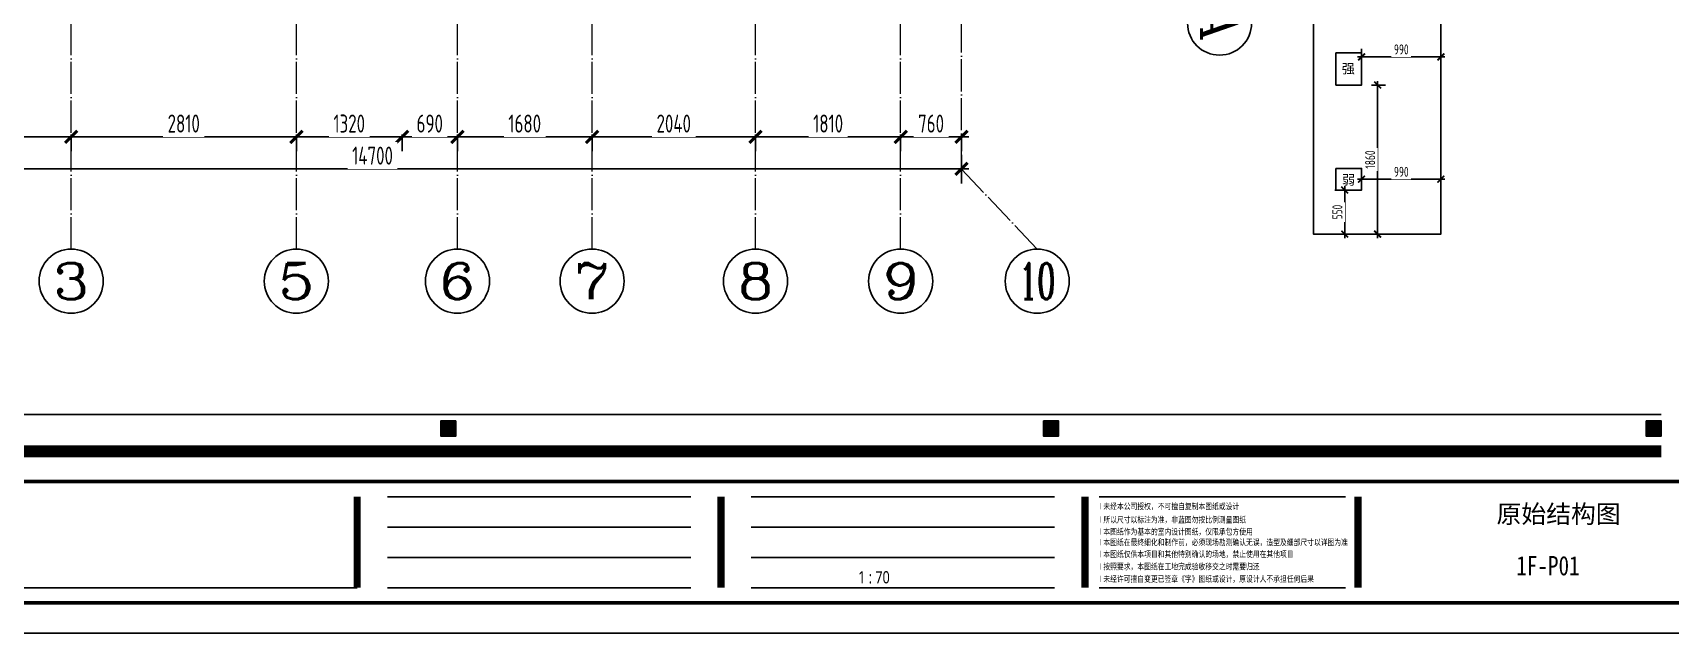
# Model space of a CAD drawing. Header units: inches. Extents: x -50945 to 250244, y -404780 to 18493.
# Drawn here: x 25636 to 46070, y -3982 to 3510 of the extents above; entities that cross this region are included whole.
import ezdxf
from ezdxf.enums import TextEntityAlignment as Align

# ---------------------------------------------------------------- set-up
doc = ezdxf.new("R2010")
doc.units = ezdxf.units.IN
doc.header["$MEASUREMENT"] = 0
doc.linetypes.add('DOTE', pattern=[2.42, 2, -0.2, 0.02, -0.2])
for name, color, linetype in [('0 @ 1 (1)', 7, 'Continuous'), ('15开关布置图-YJ', 2, 'Continuous'), ('AXIS', 1, 'Continuous'), ('AXIS_TEXT', 7, 'Continuous'), ('A图框', 7, 'Continuous'), ('D-ARCHI', 250, 'Continuous'), ('IBS-182-原建筑非承重墙', 150, 'Continuous'), ('IBS-63-原建筑窗', 63, 'Continuous'), ('外标注', 50, 'Continuous')]:
    doc.layers.add(name, color=color, linetype=linetype)
doc.styles.add('04.YBC-外标注3.0', font='', dxfattribs={"width": 0.8, "height": 3})
doc.styles.add('05.YBC-内标注2.5', font='', dxfattribs={"width": 0.8, "height": 2.5})
doc.styles.add('_TCH_AXIS', font='COMPLEX', dxfattribs={"bigfont": 'GBCBIG'})
doc.styles.add('COMPLEX', font='COMPLEX')
doc.styles.add('HBA-DIMT', font='ARCHS.SHX', dxfattribs={"width": 0.8})
doc.styles.get("Standard").update_dxf_attribs({"font": 'Arial.ttf'})
doc.styles.add('宋体', font='', dxfattribs={"width": 0.8})
doc.styles.get('04.YBC-外标注3.0').set_extended_font_data('SimSun')
doc.styles.get('05.YBC-内标注2.5').set_extended_font_data('SimSun')
doc.styles.get('宋体').set_extended_font_data('SimSun')
doc.dimstyles.new('HBA_40', dxfattribs={"dimscale": 50, "dimtxt": 2.5, "dimasz": 0.1, "dimexe": 2, "dimexo": 2.5, "dimgap": 0.6, "dimtad": 1, "dimdec": 0, "dimrnd": 5, "dimzin": 0, "dimtxsty": 'HBA-DIMT', "dimblk": 'HBA_DIMENSION_TICK', "dimblk1": 'HBA_DIMENSION_TICK', "dimblk2": 'HBA_DIMENSION_TICK', "dimcen": 0.125, "dimclrd": 44, "dimclre": 44, "dimclrt": 2, "dimadec": 0, "dimazin": 0, "dimtfac": 1, "dimtdec": 0, "dimtix": 1, "dimtmove": 1, "dimatfit": 3, "dimldrblk": 'HBA_Leader_Dot', "dimfxl": 0, "dimtvp": 1, "dimtfill": 1, "dimtolj": 1, "dimtzin": 0, "dimarcsym": 0})

# ---------------------------------------------------------------- blocks, each defined once
blk = doc.blocks.new('HBA_DIMENSION_TICK')
at = {"color": 0, "linetype": 'ByBlock'}
for p, q in [((-10, 0), (0, 0)), ((0, 0), (10, 0))]:
    blk.add_line(p, q, dxfattribs=at)
at = {"color": 50, "linetype": 'ByBlock'}
blk.add_solid([(-10, -7), (-7, -10), (7, 10), (10, 7)], dxfattribs=at)
blk = doc.blocks.new('*D12')
at = {"layer": 'Defpoints', "color": 0, "transparency": 16777216}
for p in [(22526, 2466), (26115, 2466), (26115, 2211)]:
    blk.add_point(p, dxfattribs=at)
at = {"layer": '外标注', "color": 44, "lineweight": -2, "transparency": 16777216}
for p, q in [((22526, 2241), (22526, 2031)), ((22535, 2211), (26106, 2211)), ((26115, 2241), (26115, 2031))]:
    blk.add_line(p, q, dxfattribs=at)
at = {"layer": '外标注', "color": 44, "lineweight": -2, "transparency": 16777216, "xscale": 9, "yscale": 9, "zscale": 9, "rotation": 180}
blk.add_blockref('HBA_DIMENSION_TICK', (22526, 2211), dxfattribs=at)
at = {"layer": '外标注', "color": 44, "lineweight": -2, "transparency": 16777216, "xscale": 9, "yscale": 9, "zscale": 9}
blk.add_blockref('HBA_DIMENSION_TICK', (26115, 2211), dxfattribs=at)
at = {"layer": '外标注', "color": 2, "transparency": 16777216, "insert": (24321, 2377), "char_height": 225, "attachment_point": 5, "style": 'HBA-DIMT', "bg_fill": 3, "box_fill_scale": 1.25, "bg_fill_color": 256, "bg_fill_true_color": 13158600, "bg_fill_transparency": 0}
blk.add_mtext('\\A1;3590', dxfattribs=at)
blk = doc.blocks.new('HBA_Leader_Dot')
at = {"color": 0, "linetype": 'ByBlock'}
blk.add_line((-5, 0), (-10, 0), dxfattribs=at)
at = {"color": 0, "linetype": 'ByBlock', "const_width": 5}
blk.add_lwpolyline([(-2.5, 0, 1), (2.5, 0, 1)], format="xyb", close=True, dxfattribs=at)
blk = doc.blocks.new('*D13')
at = {"layer": 'Defpoints', "color": 0, "transparency": 16777216}
for p in [(26115, 2466), (28925, 2466), (28925, 2211)]:
    blk.add_point(p, dxfattribs=at)
at = {"layer": '外标注', "color": 44, "lineweight": -2, "transparency": 16777216}
for p, q in [((26115, 2241), (26115, 2031)), ((26124, 2211), (28916, 2211)), ((28925, 2241), (28925, 2031))]:
    blk.add_line(p, q, dxfattribs=at)
at = {"layer": '外标注', "color": 44, "lineweight": -2, "transparency": 16777216, "xscale": 9, "yscale": 9, "zscale": 9, "rotation": 180}
blk.add_blockref('HBA_DIMENSION_TICK', (26115, 2211), dxfattribs=at)
at = {"layer": '外标注', "color": 44, "lineweight": -2, "transparency": 16777216, "xscale": 9, "yscale": 9, "zscale": 9}
blk.add_blockref('HBA_DIMENSION_TICK', (28925, 2211), dxfattribs=at)
at = {"layer": '外标注', "color": 2, "transparency": 16777216, "insert": (27520, 2377), "char_height": 225, "attachment_point": 5, "style": 'HBA-DIMT', "bg_fill": 3, "box_fill_scale": 1.25, "bg_fill_color": 256, "bg_fill_true_color": 13158600, "bg_fill_transparency": 0}
blk.add_mtext('\\A1;2810', dxfattribs=at)
blk = doc.blocks.new('*D14')
at = {"layer": 'Defpoints', "color": 0, "transparency": 16777216}
for p in [(28925, 2466), (30245, 2466), (30245, 2211)]:
    blk.add_point(p, dxfattribs=at)
at = {"layer": '外标注', "color": 44, "lineweight": -2, "transparency": 16777216}
for p, q in [((28925, 2241), (28925, 2031)), ((28934, 2211), (30236, 2211)), ((30245, 2241), (30245, 2031))]:
    blk.add_line(p, q, dxfattribs=at)
at = {"layer": '外标注', "color": 44, "lineweight": -2, "transparency": 16777216, "xscale": 9, "yscale": 9, "zscale": 9, "rotation": 180}
blk.add_blockref('HBA_DIMENSION_TICK', (28925, 2211), dxfattribs=at)
at = {"layer": '外标注', "color": 44, "lineweight": -2, "transparency": 16777216, "xscale": 9, "yscale": 9, "zscale": 9}
blk.add_blockref('HBA_DIMENSION_TICK', (30245, 2211), dxfattribs=at)
at = {"layer": '外标注', "color": 2, "transparency": 16777216, "insert": (29585, 2377), "char_height": 225, "attachment_point": 5, "style": 'HBA-DIMT', "bg_fill": 3, "box_fill_scale": 1.25, "bg_fill_color": 256, "bg_fill_true_color": 13158600, "bg_fill_transparency": 0}
blk.add_mtext('\\A1;1320', dxfattribs=at)
blk = doc.blocks.new('*D15')
at = {"layer": 'Defpoints', "color": 0, "transparency": 16777216}
for p in [(30245, 2466), (30935, 2466), (30935, 2211)]:
    blk.add_point(p, dxfattribs=at)
at = {"layer": '外标注', "color": 44, "lineweight": -2, "transparency": 16777216}
for p, q in [((30245, 2241), (30245, 2031)), ((30254, 2211), (30926, 2211)), ((30935, 2241), (30935, 2031))]:
    blk.add_line(p, q, dxfattribs=at)
at = {"layer": '外标注', "color": 44, "lineweight": -2, "transparency": 16777216, "xscale": 9, "yscale": 9, "zscale": 9, "rotation": 180}
blk.add_blockref('HBA_DIMENSION_TICK', (30245, 2211), dxfattribs=at)
at = {"layer": '外标注', "color": 44, "lineweight": -2, "transparency": 16777216, "xscale": 9, "yscale": 9, "zscale": 9}
blk.add_blockref('HBA_DIMENSION_TICK', (30935, 2211), dxfattribs=at)
at = {"layer": '外标注', "color": 2, "transparency": 16777216, "insert": (30590, 2377), "char_height": 225, "attachment_point": 5, "style": 'HBA-DIMT', "bg_fill": 3, "box_fill_scale": 1.25, "bg_fill_color": 256, "bg_fill_true_color": 13158600, "bg_fill_transparency": 0}
blk.add_mtext('\\A1;690', dxfattribs=at)
blk = doc.blocks.new('*D16')
at = {"layer": 'Defpoints', "color": 0, "transparency": 16777216}
for p in [(30935, 2466), (32615, 2466), (32615, 2211)]:
    blk.add_point(p, dxfattribs=at)
at = {"layer": '外标注', "color": 44, "lineweight": -2, "transparency": 16777216}
for p, q in [((30935, 2241), (30935, 2031)), ((30944, 2211), (32606, 2211)), ((32615, 2241), (32615, 2031))]:
    blk.add_line(p, q, dxfattribs=at)
at = {"layer": '外标注', "color": 44, "lineweight": -2, "transparency": 16777216, "xscale": 9, "yscale": 9, "zscale": 9, "rotation": 180}
blk.add_blockref('HBA_DIMENSION_TICK', (30935, 2211), dxfattribs=at)
at = {"layer": '外标注', "color": 44, "lineweight": -2, "transparency": 16777216, "xscale": 9, "yscale": 9, "zscale": 9}
blk.add_blockref('HBA_DIMENSION_TICK', (32615, 2211), dxfattribs=at)
at = {"layer": '外标注', "color": 2, "transparency": 16777216, "insert": (31775, 2377), "char_height": 225, "attachment_point": 5, "style": 'HBA-DIMT', "bg_fill": 3, "box_fill_scale": 1.25, "bg_fill_color": 256, "bg_fill_true_color": 13158600, "bg_fill_transparency": 0}
blk.add_mtext('\\A1;1680', dxfattribs=at)
blk = doc.blocks.new('*D17')
at = {"layer": 'Defpoints', "color": 0, "transparency": 16777216}
for p in [(32615, 2466), (34655, 2466), (34655, 2211)]:
    blk.add_point(p, dxfattribs=at)
at = {"layer": '外标注', "color": 44, "lineweight": -2, "transparency": 16777216}
for p, q in [((32615, 2241), (32615, 2031)), ((32624, 2211), (34646, 2211)), ((34655, 2241), (34655, 2031))]:
    blk.add_line(p, q, dxfattribs=at)
at = {"layer": '外标注', "color": 44, "lineweight": -2, "transparency": 16777216, "xscale": 9, "yscale": 9, "zscale": 9, "rotation": 180}
blk.add_blockref('HBA_DIMENSION_TICK', (32615, 2211), dxfattribs=at)
at = {"layer": '外标注', "color": 44, "lineweight": -2, "transparency": 16777216, "xscale": 9, "yscale": 9, "zscale": 9}
blk.add_blockref('HBA_DIMENSION_TICK', (34655, 2211), dxfattribs=at)
at = {"layer": '外标注', "color": 2, "transparency": 16777216, "insert": (33635, 2377), "char_height": 225, "attachment_point": 5, "style": 'HBA-DIMT', "bg_fill": 3, "box_fill_scale": 1.25, "bg_fill_color": 256, "bg_fill_true_color": 13158600, "bg_fill_transparency": 0}
blk.add_mtext('\\A1;2040', dxfattribs=at)
blk = doc.blocks.new('*D18')
at = {"layer": 'Defpoints', "color": 0, "transparency": 16777216}
for p in [(34655, 2466), (36466, 2466), (36466, 2211)]:
    blk.add_point(p, dxfattribs=at)
at = {"layer": '外标注', "color": 44, "lineweight": -2, "transparency": 16777216}
for p, q in [((34655, 2241), (34655, 2031)), ((34664, 2211), (36457, 2211)), ((36466, 2241), (36466, 2031))]:
    blk.add_line(p, q, dxfattribs=at)
at = {"layer": '外标注', "color": 44, "lineweight": -2, "transparency": 16777216, "xscale": 9, "yscale": 9, "zscale": 9, "rotation": 180}
blk.add_blockref('HBA_DIMENSION_TICK', (34655, 2211), dxfattribs=at)
at = {"layer": '外标注', "color": 44, "lineweight": -2, "transparency": 16777216, "xscale": 9, "yscale": 9, "zscale": 9}
blk.add_blockref('HBA_DIMENSION_TICK', (36466, 2211), dxfattribs=at)
at = {"layer": '外标注', "color": 2, "transparency": 16777216, "insert": (35561, 2377), "char_height": 225, "attachment_point": 5, "style": 'HBA-DIMT', "bg_fill": 3, "box_fill_scale": 1.25, "bg_fill_color": 256, "bg_fill_true_color": 13158600, "bg_fill_transparency": 0}
blk.add_mtext('\\A1;1810', dxfattribs=at)
blk = doc.blocks.new('*D19')
at = {"layer": 'Defpoints', "color": 0, "transparency": 16777216}
for p in [(36466, 2466), (37226, 2466), (37226, 2211)]:
    blk.add_point(p, dxfattribs=at)
at = {"layer": '外标注', "color": 44, "lineweight": -2, "transparency": 16777216}
for p, q in [((36466, 2241), (36466, 2031)), ((36475, 2211), (37217, 2211)), ((37226, 2241), (37226, 2031))]:
    blk.add_line(p, q, dxfattribs=at)
at = {"layer": '外标注', "color": 44, "lineweight": -2, "transparency": 16777216, "xscale": 9, "yscale": 9, "zscale": 9, "rotation": 180}
blk.add_blockref('HBA_DIMENSION_TICK', (36466, 2211), dxfattribs=at)
at = {"layer": '外标注', "color": 44, "lineweight": -2, "transparency": 16777216, "xscale": 9, "yscale": 9, "zscale": 9}
blk.add_blockref('HBA_DIMENSION_TICK', (37226, 2211), dxfattribs=at)
at = {"layer": '外标注', "color": 2, "transparency": 16777216, "insert": (36846, 2377), "char_height": 225, "attachment_point": 5, "style": 'HBA-DIMT', "bg_fill": 3, "box_fill_scale": 1.25, "bg_fill_color": 256, "bg_fill_true_color": 13158600, "bg_fill_transparency": 0}
blk.add_mtext('\\A1;760', dxfattribs=at)
blk = doc.blocks.new('*D20')
at = {"layer": 'Defpoints', "color": 0, "transparency": 16777216}
for p in [(22526, 2211), (37226, 2211), (37226, 1811)]:
    blk.add_point(p, dxfattribs=at)
at = {"layer": '外标注', "color": 44, "lineweight": -2, "transparency": 16777216}
for p, q in [((22526, 1986), (22526, 1631)), ((37226, 1986), (37226, 1631)), ((22535, 1811), (37217, 1811))]:
    blk.add_line(p, q, dxfattribs=at)
at = {"layer": '外标注', "color": 44, "lineweight": -2, "transparency": 16777216, "xscale": 9, "yscale": 9, "zscale": 9, "rotation": 180}
blk.add_blockref('HBA_DIMENSION_TICK', (22526, 1811), dxfattribs=at)
at = {"layer": '外标注', "color": 44, "lineweight": -2, "transparency": 16777216, "xscale": 9, "yscale": 9, "zscale": 9}
blk.add_blockref('HBA_DIMENSION_TICK', (37226, 1811), dxfattribs=at)
at = {"layer": '外标注', "color": 2, "transparency": 16777216, "insert": (29876, 1977), "char_height": 225, "attachment_point": 5, "style": 'HBA-DIMT', "bg_fill": 3, "box_fill_scale": 1.25, "bg_fill_color": 256, "bg_fill_true_color": 13158600, "bg_fill_transparency": 0}
blk.add_mtext('\\A1;14700', dxfattribs=at)
blk = doc.blocks.new('_AXISO')
blk.add_circle((0, 0), 0.5)
at = {"layer": 'AXIS_TEXT', "style": 'COMPLEX', "width": 1.041667}
blk.add_attdef('A', text='', height=0.56, dxfattribs=at).set_placement((-0.25, -0.28), (0.25, -0.28), align=Align.FIT)
blk = doc.blocks.new('*D65')
at = {"color": 44, "lineweight": -2, "transparency": 16777216}
for p, q in [((41883, 1548), (41908, 1548)), ((42008, 1543), (42008, 1003)), ((41883, 998), (41908, 998))]:
    blk.add_line(p, q, dxfattribs=at)
at = {"layer": 'Defpoints', "color": 0, "transparency": 16777216}
for p in [(42008, 1548), (42008, 998), (42008, 998)]:
    blk.add_point(p, dxfattribs=at)
at = {"color": 44, "lineweight": -2, "transparency": 16777216, "xscale": 5, "yscale": 5, "zscale": 5}
for p, rotation in [((42008, 1548), 90), ((42008, 998), 270)]:
    blk.add_blockref('HBA_DIMENSION_TICK', p, dxfattribs=dict(at, rotation=rotation))
at = {"color": 2, "transparency": 16777216, "insert": (41916, 1273), "char_height": 125, "attachment_point": 5, "rotation": 90, "style": 'HBA-DIMT', "bg_fill": 3, "box_fill_scale": 1.25, "bg_fill_color": 256, "bg_fill_true_color": 13158600, "bg_fill_transparency": 0}
blk.add_mtext('\\A1;550', dxfattribs=at)
blk = doc.blocks.new('*D66')
at = {"color": 44, "lineweight": -2, "transparency": 16777216}
for p, q in [((42218, 1808), (42218, 1783)), ((42223, 1683), (43203, 1683)), ((43208, 1808), (43208, 1783))]:
    blk.add_line(p, q, dxfattribs=at)
at = {"layer": 'Defpoints', "color": 0, "transparency": 16777216}
for p in [(42218, 1683), (43208, 1683), (43208, 1683)]:
    blk.add_point(p, dxfattribs=at)
at = {"color": 44, "lineweight": -2, "transparency": 16777216, "xscale": 5, "yscale": 5, "zscale": 5, "rotation": 180}
blk.add_blockref('HBA_DIMENSION_TICK', (42218, 1683), dxfattribs=at)
at = {"color": 44, "lineweight": -2, "transparency": 16777216, "xscale": 5, "yscale": 5, "zscale": 5}
blk.add_blockref('HBA_DIMENSION_TICK', (43208, 1683), dxfattribs=at)
at = {"color": 2, "transparency": 16777216, "insert": (42713, 1775), "char_height": 125, "attachment_point": 5, "style": 'HBA-DIMT', "bg_fill": 3, "box_fill_scale": 1.25, "bg_fill_color": 256, "bg_fill_true_color": 13158600, "bg_fill_transparency": 0}
blk.add_mtext('\\A1;990', dxfattribs=at)
blk = doc.blocks.new('*D67')
at = {"color": 44, "lineweight": -2, "transparency": 16777216}
for p, q in [((42343, 2858), (42518, 2858)), ((42418, 2853), (42418, 1003)), ((42343, 998), (42518, 998))]:
    blk.add_line(p, q, dxfattribs=at)
at = {"layer": 'Defpoints', "color": 0, "transparency": 16777216}
for p in [(42218, 2858), (42218, 998), (42418, 998)]:
    blk.add_point(p, dxfattribs=at)
at = {"color": 44, "lineweight": -2, "transparency": 16777216, "xscale": 5, "yscale": 5, "zscale": 5}
for p, rotation in [((42418, 2858), 90), ((42418, 998), 270)]:
    blk.add_blockref('HBA_DIMENSION_TICK', p, dxfattribs=dict(at, rotation=rotation))
at = {"color": 2, "transparency": 16777216, "insert": (42325, 1928), "char_height": 125, "attachment_point": 5, "rotation": 90, "style": 'HBA-DIMT', "bg_fill": 3, "box_fill_scale": 1.25, "bg_fill_color": 256, "bg_fill_true_color": 13158600, "bg_fill_transparency": 0}
blk.add_mtext('\\A1;1860', dxfattribs=at)
blk = doc.blocks.new('*D68')
at = {"color": 44, "lineweight": -2, "transparency": 16777216}
for p, q in [((42218, 3183), (42218, 3309)), ((43208, 3183), (43208, 3309)), ((42223, 3209), (43203, 3209))]:
    blk.add_line(p, q, dxfattribs=at)
at = {"layer": 'Defpoints', "color": 0, "transparency": 16777216}
for p in [(43208, 3209), (42218, 3058), (43208, 3058)]:
    blk.add_point(p, dxfattribs=at)
at = {"color": 44, "lineweight": -2, "transparency": 16777216, "xscale": 5, "yscale": 5, "zscale": 5, "rotation": 180}
blk.add_blockref('HBA_DIMENSION_TICK', (42218, 3209), dxfattribs=at)
at = {"color": 44, "lineweight": -2, "transparency": 16777216, "xscale": 5, "yscale": 5, "zscale": 5}
blk.add_blockref('HBA_DIMENSION_TICK', (43208, 3209), dxfattribs=at)
at = {"color": 2, "transparency": 16777216, "insert": (42713, 3302), "char_height": 125, "attachment_point": 5, "style": 'HBA-DIMT', "bg_fill": 3, "box_fill_scale": 1.25, "bg_fill_color": 256, "bg_fill_true_color": 13158600, "bg_fill_transparency": 0}
blk.add_mtext('\\A1;990', dxfattribs=at)
blk = doc.blocks.new('gegeg')
at = {"layer": 'A图框'}
h = blk.add_hatch(color=256, dxfattribs=at)
h.dxf.hatch_style = 1
h.paths.add_polyline_path([(147800, -57733), (147975, -57733), (147975, -57558), (147800, -57558)])
h = blk.add_hatch(color=256, dxfattribs=at)
h.dxf.hatch_style = 1
h.paths.add_polyline_path([(154931, -57558), (154756, -57558), (154756, -57733), (154931, -57733)])
h = blk.add_hatch(color=256, dxfattribs=at)
h.dxf.hatch_style = 1
h.paths.add_polyline_path([(161887, -57558), (161712, -57558), (161712, -57733), (161887, -57733)])
for p, q in [((133887, -57482), (161887, -57482)), ((147184, -58433), (150684, -58433)), ((151384, -58433), (154884, -58433)), ((155398, -58433), (158242, -58433)), ((147184, -58783), (150684, -58783)), ((151384, -58783), (154884, -58783)), ((147184, -59133), (150684, -59133)), ((151384, -59133), (154884, -59133)), ((138761, -59483), (146834, -59483)), ((147184, -59483), (150684, -59483)), ((151384, -59483), (154884, -59483)), ((155398, -59483), (158242, -59483))]:
    blk.add_line(p, q, dxfattribs=at)
for points in [[(162587, -39218), (162587, -60008), (133187, -60008), (133187, -39218)], [(147975, -57558), (147800, -57558), (147800, -57733), (147975, -57733)], [(154756, -57558), (154931, -57558), (154931, -57733), (154756, -57733)], [(161712, -57558), (161887, -57558), (161887, -57733), (161712, -57733)]]:
    blk.add_lwpolyline(points, close=True, dxfattribs=at)
for points, const_width in [([(161887, -57908), (133887, -57908)], 140), ([(146834, -58433), (146834, -59483)], 84), ([(151034, -58433), (151034, -59483)], 84), ([(155234, -58433), (155234, -59483)], 84), ([(158387, -58433), (158387, -59483)], 84)]:
    blk.add_lwpolyline(points, dxfattribs=dict(at, const_width=const_width))
at = {"layer": 'A图框', "const_width": 42}
blk.add_lwpolyline([(133537, -58258), (162237, -58258), (162237, -59658), (133537, -59658)], close=True, dxfattribs=at)
at = {"layer": '0 @ 1 (1)', "insert": (152579, -59363), "char_height": 175, "width": 3199.54, "attachment_point": 4, "style": '05.YBC-内标注2.5'}
blk.add_mtext('{\\fMicrosoft YaHei|b0|i0|c134|p34;\\H0.8x; 1 : 70}', dxfattribs=at)
at = {"layer": 'A图框', "char_height": 70, "attachment_point": 1, "style": '04.YBC-外标注3.0'}
for s, width, insert in [('{\\fArial Unicode MS|b0|i0|c134|p0;l 未经本公司授权，不可擅自复制本图纸或设计}', 1842.18, (155405, -58508)), ('{\\fArial Unicode MS|b0|i0|c134|p0;l 所以尺寸以标注为准，非蓝图勿按比例测量图纸}', 1906.2, (155405, -58662)), ('{\\fArial Unicode MS|b0|i0|c134|p0;l 本图纸作为基本的室内设计图纸，仅限承包方使用}', 2550.12, (155405, -58801)), ('{\\fArial Unicode MS|b0|i0|c134|p0;l 本图纸在最终细化和制作前，必须现场勘测确认无误，造型及细部尺寸以详图为准}', 3701.19, (155405, -58923)), ('{\\fArial Unicode MS|b0|i0|c134|p0;l 本图纸仅供本项目和其他特别确认的场地，禁止使用在其他项目}', 3008.74, (155405, -59060)), ('{\\fArial Unicode MS|b0|i0|c134|p0;l 按照要求，本图纸在工地完成验收移交之时需要归还}', 1941.8, (155405, -59203)), ('{\\fArial Unicode MS|b0|i0|c134|p0;l 未经许可擅自变更已签章《字》图纸或设计，原设计人不承担任何后果}', 3026.66, (155405, -59346))]:
    blk.add_mtext_dynamic_manual_height_columns(s, width=width, gutter_width=1, heights=[0], dxfattribs=dict(at, insert=insert))

msp = doc.modelspace()

# ---------------------------------------------------------------- linework, layer by layer
at = {"layer": 'IBS-182-原建筑非承重墙'}
for points in [[(41617.88, 3817.56), (43207.88, 3817.56), (43207.88, 997.56), (41617.88, 997.56)], [(41897.88, 3257.56), (42217.88, 3257.56), (42217.88, 2857.56), (41897.88, 2857.56)], [(41897.88, 1817.56), (42217.88, 1817.56), (42217.88, 1547.56), (41897.88, 1547.56)]]:
    msp.add_lwpolyline(points, close=True, dxfattribs=at)

# ---------------------------------------------------------------- block references
at = {"layer": 'AXIS'}
ref = msp.add_blockref('_AXISO', (40445.78, 3630.77), dxfattribs=dict(at, xscale=800, yscale=800, zscale=800, rotation=270))
ref.add_attrib('A', 'A', dxfattribs={"layer": 'AXIS_TEXT', "height": 452.55, "rotation": 270, "style": '_TCH_AXIS', "width": 1.166667}).set_placement((40219.5, 3857.05), (40219.5, 3404.5), align=Align.FIT)
ref = msp.add_blockref('_AXISO', (26115.48, 410.77), dxfattribs=dict(at, xscale=800, yscale=800, zscale=800))
ref.add_attrib('A', '3', dxfattribs={"layer": 'AXIS_TEXT', "height": 452.55, "style": '_TCH_AXIS', "width": 1.5}).set_placement((25889.2, 184.5), (26341.75, 184.5), align=Align.FIT)
ref = msp.add_blockref('_AXISO', (28925.48, 410.77), dxfattribs=dict(at, xscale=800, yscale=800, zscale=800))
ref.add_attrib('A', '5', dxfattribs={"layer": 'AXIS_TEXT', "height": 452.55, "style": '_TCH_AXIS', "width": 1.5}).set_placement((28699.2, 184.5), (29151.75, 184.5), align=Align.FIT)
ref = msp.add_blockref('_AXISO', (30935.48, 410.77), dxfattribs=dict(at, xscale=800, yscale=800, zscale=800))
ref.add_attrib('A', '6', dxfattribs={"layer": 'AXIS_TEXT', "height": 452.55, "style": '_TCH_AXIS', "width": 1.5}).set_placement((30709.2, 184.5), (31161.75, 184.5), align=Align.FIT)
ref = msp.add_blockref('_AXISO', (32615.48, 410.77), dxfattribs=dict(at, xscale=800, yscale=800, zscale=800))
ref.add_attrib('A', '7', dxfattribs={"layer": 'AXIS_TEXT', "height": 452.55, "style": '_TCH_AXIS', "width": 1.5}).set_placement((32389.2, 184.5), (32841.75, 184.5), align=Align.FIT)
ref = msp.add_blockref('_AXISO', (34655.48, 410.77), dxfattribs=dict(at, xscale=800, yscale=800, zscale=800))
ref.add_attrib('A', '8', dxfattribs={"layer": 'AXIS_TEXT', "height": 452.55, "style": '_TCH_AXIS', "width": 1.5}).set_placement((34429.2, 184.5), (34881.75, 184.5), align=Align.FIT)
ref = msp.add_blockref('_AXISO', (36465.78, 410.77), dxfattribs=dict(at, xscale=800, yscale=800, zscale=800))
ref.add_attrib('A', '9', dxfattribs={"layer": 'AXIS_TEXT', "height": 452.55, "style": '_TCH_AXIS', "width": 1.5}).set_placement((36239.5, 184.5), (36692.05, 184.5), align=Align.FIT)
ref = msp.add_blockref('_AXISO', (38170.44, 410.77), dxfattribs=dict(at, xscale=800, yscale=800, zscale=800))
ref.add_attrib('A', '10', dxfattribs={"layer": 'AXIS_TEXT', "height": 452.548, "style": '_TCH_AXIS', "width": 0.724138}).set_placement((37944.17, 184.5), (38396.72, 184.5), align=Align.FIT)

# ---------------------------------------------------------------- texts
at = {"color": 253, "insert": (44148.5, -3018.45), "char_height": 242.1645, "attachment_point": 1, "style": '宋体'}
msp.add_mtext_dynamic_manual_height_columns('{\\fSimSun|b0|i0|c134|p2;1F-P01}', width=66.2668, gutter_width=16.21, heights=[0], dxfattribs=at)
at = {"layer": 'A图框', "insert": (43902.53, -2380.54), "char_height": 227.0292, "attachment_point": 1}
msp.add_mtext_dynamic_manual_height_columns('{\\fSimSun|b0|i0|c134|p2;原始结构图}', width=2770.8358, gutter_width=16.21, heights=[0], dxfattribs=at)
at = {"layer": 'IBS-63-原建筑窗', "style": '宋体'}
for s, p in [('强', (41970.63, 3002.78)), ('弱', (41972.86, 1614.23))]:
    msp.add_text(s, height=120, dxfattribs=at).set_placement(p)

# ---------------------------------------------------------------- dimensions: what is measured, and where the dimension line sits
at = {"layer": '外标注'}
dim = msp.add_linear_dim(base=(26115.48, 2210.77), p1=(22525.78, 2465.81), p2=(26115.48, 2465.81), dimstyle='HBA_40', override={"dimscale": 90, "dimfxl": 200, "dimfxlon": 1}, dxfattribs=at)
dim.commit()
dim.dimension.update_dxf_attribs({"geometry": '*D12', "text_midpoint": (24320.63, 2377.27)})

# ---------------------------------------------------------------- next in the draw order: dimensions: what is measured, and where the dimension line sits
for base, p1, p2, picture, middle in [((43207.88, 3209.19), (42217.88, 3057.56), (43207.88, 3057.56), '*D68', (42712.88, 3301.69)), ((43207.88, 1682.56), (42217.88, 1682.56), (43207.88, 1682.56), '*D66', (42712.88, 1775.06))]:
    dim = msp.add_linear_dim(base=base, p1=p1, p2=p2, dimstyle='HBA_40')
    dim.commit()
    dim.dimension.update_dxf_attribs({"geometry": picture, "text_midpoint": middle})
dim = msp.add_linear_dim(base=(42008.02, 997.56), p1=(42008.02, 1547.56), p2=(42008.02, 997.56), angle=90, dimstyle='HBA_40')
dim.commit()
dim.dimension.update_dxf_attribs({"geometry": '*D65', "text_midpoint": (41915.52, 1272.56)})
dim = msp.add_linear_dim(base=(28925.48, 2210.77), p1=(26115.48, 2465.81), p2=(28925.48, 2465.81), dimstyle='HBA_40', override={"dimscale": 90, "dimfxl": 200, "dimfxlon": 1}, dxfattribs=at)
dim.commit()
dim.dimension.update_dxf_attribs({"geometry": '*D13', "text_midpoint": (27520.48, 2377.27)})

# ---------------------------------------------------------------- next in the draw order: dimensions: what is measured, and where the dimension line sits
dim = msp.add_linear_dim(base=(42417.51, 997.56), p1=(42217.88, 2857.56), p2=(42217.88, 997.56), angle=90, dimstyle='HBA_40')
dim.commit()
dim.dimension.update_dxf_attribs({"geometry": '*D67', "text_midpoint": (42325.01, 1927.56)})
dim = msp.add_linear_dim(base=(30245.48, 2210.77), p1=(28925.48, 2465.81), p2=(30245.48, 2465.81), dimstyle='HBA_40', override={"dimscale": 90, "dimfxl": 200, "dimfxlon": 1}, dxfattribs=at)
dim.commit()
dim.dimension.update_dxf_attribs({"geometry": '*D14', "text_midpoint": (29585.48, 2377.27)})

# ---------------------------------------------------------------- next in the draw order: dimensions: what is measured, and where the dimension line sits
dim = msp.add_linear_dim(base=(30935.48, 2210.77), p1=(30245.48, 2465.81), p2=(30935.48, 2465.81), dimstyle='HBA_40', override={"dimscale": 90, "dimfxl": 200, "dimfxlon": 1}, dxfattribs=at)
dim.commit()
dim.dimension.update_dxf_attribs({"geometry": '*D15', "text_midpoint": (30590.48, 2377.27)})

# ---------------------------------------------------------------- next in the draw order: dimensions: what is measured, and where the dimension line sits
dim = msp.add_linear_dim(base=(32615.48, 2210.77), p1=(30935.48, 2465.81), p2=(32615.48, 2465.81), dimstyle='HBA_40', override={"dimscale": 90, "dimfxl": 200, "dimfxlon": 1}, dxfattribs=at)
dim.commit()
dim.dimension.update_dxf_attribs({"geometry": '*D16', "text_midpoint": (31775.48, 2377.27)})

# ---------------------------------------------------------------- next in the draw order: dimensions: what is measured, and where the dimension line sits
dim = msp.add_linear_dim(base=(34655.48, 2210.77), p1=(32615.48, 2465.81), p2=(34655.48, 2465.81), dimstyle='HBA_40', override={"dimscale": 90, "dimfxl": 200, "dimfxlon": 1}, dxfattribs=at)
dim.commit()
dim.dimension.update_dxf_attribs({"geometry": '*D17', "text_midpoint": (33635.48, 2377.27)})

# ---------------------------------------------------------------- next in the draw order: dimensions: what is measured, and where the dimension line sits
dim = msp.add_linear_dim(base=(36465.78, 2210.77), p1=(34655.48, 2465.81), p2=(36465.78, 2465.81), dimstyle='HBA_40', override={"dimscale": 90, "dimfxl": 200, "dimfxlon": 1}, dxfattribs=at)
dim.commit()
dim.dimension.update_dxf_attribs({"geometry": '*D18', "text_midpoint": (35560.63, 2377.27)})

# ---------------------------------------------------------------- next in the draw order: dimensions: what is measured, and where the dimension line sits
dim = msp.add_linear_dim(base=(37225.78, 2210.77), p1=(36465.78, 2465.81), p2=(37225.78, 2465.81), dimstyle='HBA_40', override={"dimscale": 90, "dimfxl": 200, "dimfxlon": 1}, dxfattribs=at)
dim.commit()
dim.dimension.update_dxf_attribs({"geometry": '*D19', "text_midpoint": (36845.78, 2377.27)})

# ---------------------------------------------------------------- next in the draw order: dimensions: what is measured, and where the dimension line sits
dim = msp.add_linear_dim(base=(37225.78, 1810.77), p1=(22525.78, 2210.77), p2=(37225.78, 2210.77), dimstyle='HBA_40', override={"dimscale": 90, "dimfxl": 200, "dimfxlon": 1}, dxfattribs=at)
dim.commit()
dim.dimension.update_dxf_attribs({"geometry": '*D20', "text_midpoint": (29875.78, 1977.27)})

# ---------------------------------------------------------------- next in the draw order: linework, layer by layer
at = {"layer": 'D-ARCHI', "color": 251, "linetype": 'DOTE', "lineweight": 5, "ltscale": 200}
for p, q in [((30935.48, 810.77), (30935.48, 15759.35)), ((32615.48, 810.77), (32615.48, 15759.35)), ((37225.78, 1810.77), (37225.78, 15759.35)), ((36465.78, 810.77), (36465.78, 8339.1)), ((26115.48, 810.77), (26115.48, 7139.1)), ((28925.48, 810.77), (28925.48, 7139.1)), ((34655.48, 810.77), (34655.48, 7139.1)), ((37225.78, 1808.27), (38170.44, 810.77))]:
    msp.add_line(p, q, dxfattribs=at)

# ---------------------------------------------------------------- next in the draw order: block references
at = {"layer": '15开关布置图-YJ', "color": 2, "xscale": 1.081091401797356, "yscale": 1.081091401797356, "zscale": 1.081091401797356}
msp.add_blockref('gegeg', (-129057.2, 60891.32), dxfattribs=at)

doc.saveas('drawing.dxf')
